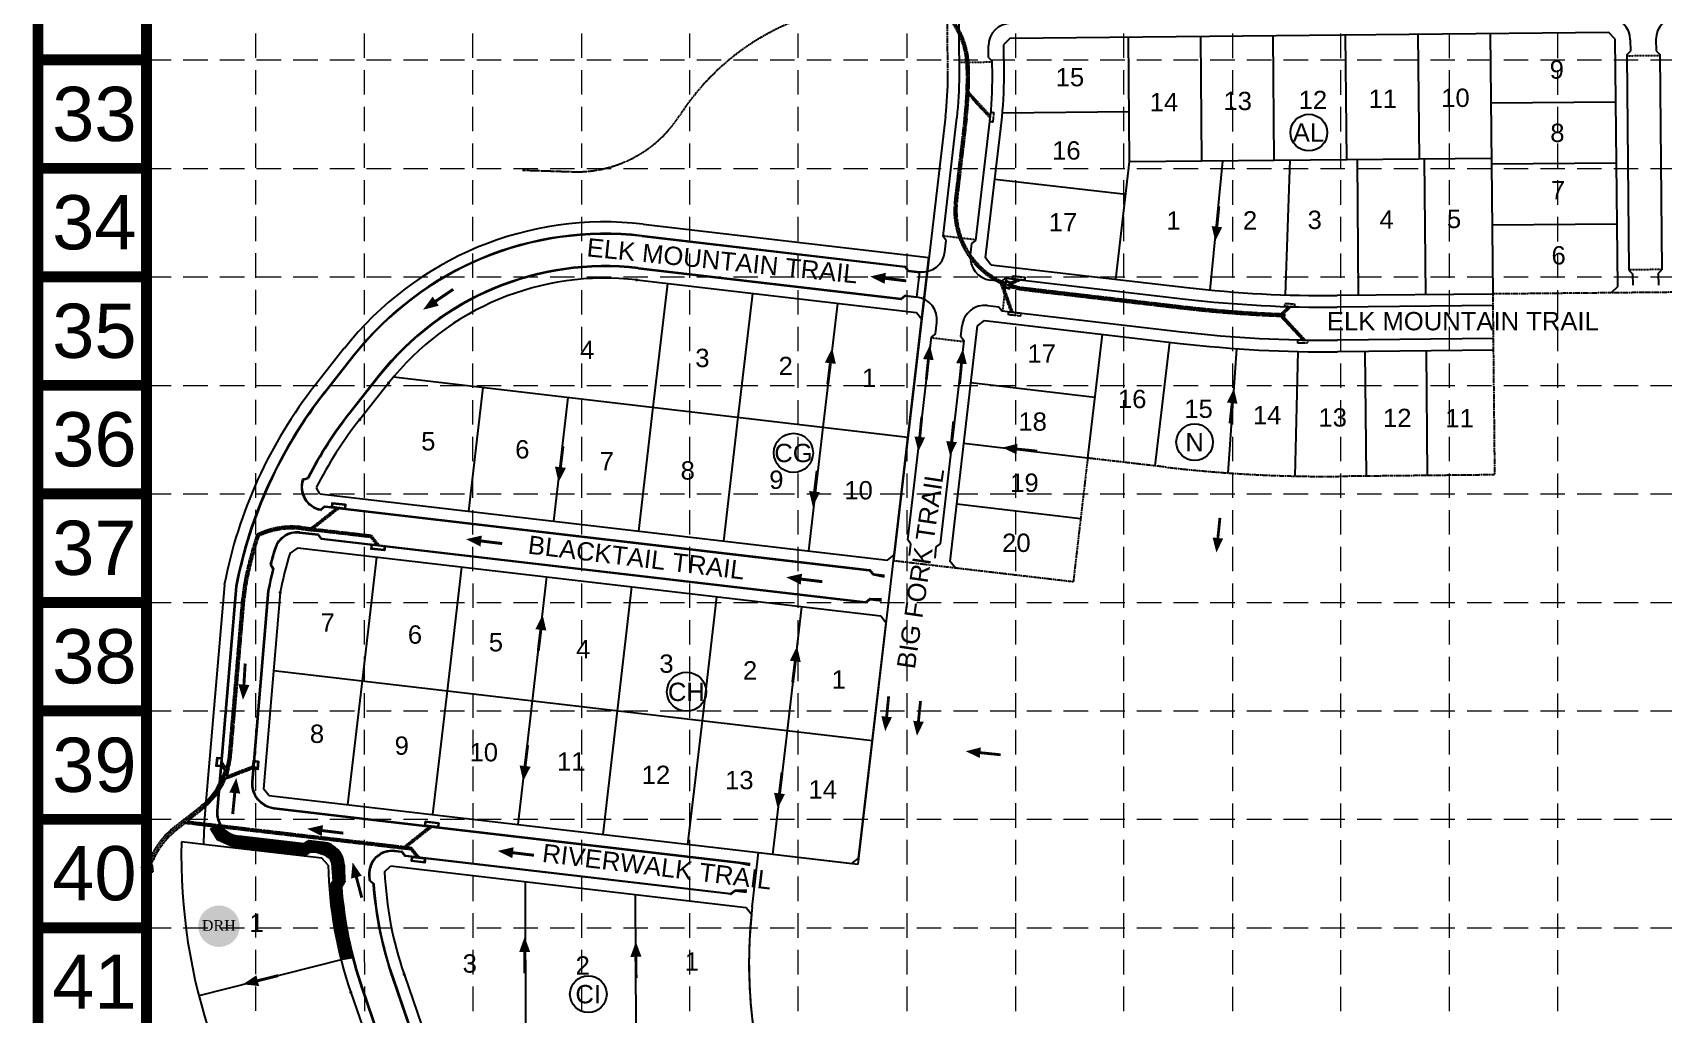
# Model space of a CAD drawing. Header units: inches. Extents: x 2510995 to 2514555, y 7106046 to 7111737.
# Drawn here: x 2510995 to 2512329, y 7108022 to 7108825 of the extents above; entities that cross this region are included whole.
import ezdxf
from ezdxf.enums import TextEntityAlignment as Align

# ---------------------------------------------------------------- set-up
doc = ezdxf.new("R2010")
doc.units = ezdxf.units.IN
doc.header["$MEASUREMENT"] = 0
for name, pattern in [('BORDER2', [0.875, 0.25, -0.125, 0.25, -0.125, 0, -0.125]), ('DASHED', [0.75, 0.5, -0.25]), ('HIDDEN', [0.375, 0.25, -0.125]), ('XHO465PV$0$HIDDEN2', [0.1875, 0.125, -0.0625]), ('XHO477ST$0$CL', [0.7, 0.5, -0.05, 0.1, -0.05])]:
    doc.linetypes.add(name, pattern=pattern)
for name, color, linetype in [('BASE', 7, 'Continuous'), ('C-DAM-ROAD-NAME', 2, 'Continuous'), ('C-WTRC-FULL-PH2B-N', 7, 'Continuous'), ('EROSION BLANKETS', 84, 'Continuous'), ('GRID', 254, 'DASHED'), ('LEGEND', 7, 'Continuous'), ('XHO437PT$0$C-ROAD-IDEN-E', 6, 'Continuous'), ('XHO437PT$0$V-BNDY-N', 3, 'Continuous'), ('XHO437PT$0$V-PROP-SUBD-IDEN-N', 6, 'Continuous'), ('XHO437PT$0$V-PROP-SUBD-N', 7, 'Continuous'), ('XHO437PT$0$V-RWAY-LINE-DETL-N', 4, 'Continuous'), ('XHO437PT$0$V-RWAY-LINE-N', 4, 'Continuous'), ('XHO437PV$0$C-ROAD-BACK-N', 4, 'Continuous'), ('XHO437PV$0$C-ROAD-FACE-N', 2, 'Continuous'), ('XHO437ST$0$C-STRM-STRC-N', 4, 'Continuous'), ('XHO465PT$0$C-ROAD-IDEN-N', 1, 'Continuous'), ('XHO465PT$0$V-BNDY-N-P5', 3, 'BORDER2'), ('XHO465PT$0$V-PROP-SUBD-BLOK-IDEN-N-P5', 6, 'Continuous'), ('XHO465PT$0$V-PROP-SUBD-IDEN-N-P5', 6, 'Continuous'), ('XHO465PT$0$V-PROP-SUBD-N-P5', 7, 'Continuous'), ('XHO465PT$0$V-RWAY-LINE-N-P5', 4, 'Continuous'), ('XHO465PV$0$C-ROAD-BACK-N', 4, 'Continuous'), ('XHO465PV$0$C-ROAD-EXPJ', 6, 'XHO465PV$0$HIDDEN2'), ('ZSTORM', 5, 'XHO477ST$0$CL')]:
    doc.layers.add(name, color=color, linetype=linetype)
doc.styles.add('DRHorton', font='dutcheb.ttf')
doc.styles.get("Standard").update_dxf_attribs({"font": 'ARIAL.TTF'})

# ---------------------------------------------------------------- blocks, each defined once
blk = doc.blocks.new('ARR')
blk.add_lwpolyline([(-5.56, 0.32, 0, 3.78, 0), (-0.35, 0.31, 3.78, 3.78, 0)], format="xyseb")
at = {"const_width": 1}
blk.add_lwpolyline([(-0.35, 0.31), (6.88, 0.31)], dxfattribs=at)
blk = doc.blocks.new('DRHorton')
h = blk.add_hatch(color=1)
h.paths.add_polyline_path([(78.7, 25.8, 1), (40.4, 25.8, 1)])
h.paths.add_polyline_path([(42.3, 17.9), (76.5, 17.9), (76.5, 34.9), (42.3, 34.9)], flags=24)
at = {"layer": 'BASE', "color": 176, "style": 'DRHorton'}
blk.add_text('DRH', height=9.81, dxfattribs=at).set_placement((59.4, 21.6), align=Align.CENTER)

msp = doc.modelspace()

# ---------------------------------------------------------------- linework, layer by layer
at = {"const_width": 2.3}
for points in [[(2511963.4, 7108666.5), (2511965, 7108683.1)], [(2511727.4, 7108557.7), (2511725.7, 7108541.1)], [(2511754.5, 7108554.4), (2511752.9, 7108537.9)], [(2511975.9, 7108522.1), (2511974.1, 7108505.5)], [(2511720.4, 7108494.4), (2511722, 7108510.9)], [(2511746.4, 7108490.6), (2511748.1, 7108507.2)], [(2511799.9, 7108484.5), (2511816.5, 7108482.8)], [(2511964.2, 7108411.7), (2511965.9, 7108428.2)], [(2511693.3, 7108265.5), (2511694.9, 7108282.1)], [(2511719.3, 7108261.7), (2511721, 7108278.3)], [(2511769.9, 7108236), (2511786.5, 7108234.3)]]:
    msp.add_lwpolyline(points, dxfattribs=at)
for points in [[(2511962.1, 7108654.6, 0, 8.71, 0), (2511963.4, 7108666.5, 8.71, 8.71, 0)], [(2511728.6, 7108569.6, 0, 8.71, 0), (2511727.4, 7108557.7, 8.71, 8.71, 0)], [(2511755.7, 7108566.4, 0, 8.71, 0), (2511754.5, 7108554.4, 8.71, 8.71, 0)], [(2511977.3, 7108534, 0, 8.71, 0), (2511975.9, 7108522.1, 8.71, 8.71, 0)], [(2511719.2, 7108482.4, 0, 8.71, 0), (2511720.4, 7108494.4, 8.71, 8.71, 0)], [(2511745.2, 7108478.7, 0, 8.71, 0), (2511746.4, 7108490.6, 8.71, 8.71, 0)], [(2511788, 7108485.7, 0, 8.71, 0), (2511799.9, 7108484.5, 8.71, 8.71, 0)], [(2511963, 7108399.7, 0, 8.71, 0), (2511964.2, 7108411.7, 8.71, 8.71, 0)], [(2511692.1, 7108253.6, 0, 8.71, 0), (2511693.3, 7108265.5, 8.71, 8.71, 0)], [(2511718.1, 7108249.8, 0, 8.71, 0), (2511719.3, 7108261.7, 8.71, 8.71, 0)], [(2511758, 7108237.2, 0, 8.71, 0), (2511769.9, 7108236, 8.71, 8.71, 0)]]:
    msp.add_lwpolyline(points, format="xyseb")
at = {"layer": 'BASE', "const_width": 8.88}
for points in [[(2514550.5, 7106050.7), (2514550.5, 7111732.7), (2510999.2, 7111732.7), (2510999.2, 7106050.7)], [(2514461.7, 7106139.5), (2514461.7, 7111643.9), (2511088, 7111643.9), (2511088, 7106139.5)]]:
    msp.add_lwpolyline(points, close=True, dxfattribs=at)
for points in [[(2511088, 7108803), (2510999.2, 7108803)], [(2511088, 7108714.2), (2510999.2, 7108714.2)], [(2511088, 7108625.4), (2510999.2, 7108625.4)], [(2511088, 7108536.6), (2510999.2, 7108536.6)], [(2511088, 7108447.8), (2510999.2, 7108447.8)], [(2511088, 7108359), (2510999.2, 7108359)], [(2511088, 7108270.3), (2510999.2, 7108270.3)], [(2511088, 7108181.5), (2510999.2, 7108181.5)], [(2511088, 7108092.7), (2510999.2, 7108092.7)]]:
    msp.add_lwpolyline(points, dxfattribs=at)
at = {"layer": 'EROSION BLANKETS', "const_width": 10}
msp.add_lwpolyline([(2511251.4, 7108066.7), (2511244.5, 7108107.7), (2511242.4, 7108126.4), (2511245, 7108130), (2511243.8, 7108146.2), (2511241.6, 7108152), (2511235.6, 7108156.2), (2511227.5, 7108158.8), (2511220.3, 7108158.9), (2511216.1, 7108155.9), (2511159.8, 7108163.3), (2511148.7, 7108168.2), (2511143.7, 7108176.3)], dxfattribs=at)
at = {"layer": 'GRID', "color": 252, "linetype": 'HIDDEN', "lineweight": 0, "ltscale": 80}
for p, q in [((2511177.6, 7106494.7), (2511177.1, 7111640.6)), ((2511266.7, 7106494.6), (2511265.6, 7111640.6)), ((2511355.3, 7106494.6), (2511354.4, 7111640.3)), ((2511444.5, 7106494.6), (2511443.1, 7111640.2)), ((2511532.5, 7106494.6), (2511532.1, 7111640.9)), ((2511620.7, 7106494.6), (2511621, 7111640.7)), ((2511710.2, 7106494.6), (2511709.7, 7111640.4)), ((2511799.3, 7106494.6), (2511798.4, 7111640.5)), ((2511887.3, 7106494.6), (2511887.4, 7111640.4)), ((2511976.4, 7106494.5), (2511976.3, 7111640.4)), ((2512064.6, 7106494.5), (2512064.8, 7111640.4)), ((2512153.4, 7106494.5), (2512153.9, 7111640.3)), ((2512242.2, 7106494.5), (2512242.2, 7111643.9)), ((2511088, 7108803), (2514461.7, 7108803)), ((2511088, 7108714.2), (2514461.7, 7108714.2)), ((2511088, 7108625.4), (2514461.7, 7108625.4)), ((2511088, 7108536.6), (2514461.7, 7108536.6)), ((2511088, 7108447.8), (2514461.7, 7108447.8)), ((2511088, 7108359), (2514461.7, 7108359)), ((2511088, 7108270.3), (2514461.7, 7108270.3)), ((2511088, 7108181.5), (2514461.7, 7108181.5)), ((2511088, 7108092.7), (2514461.7, 7108092.7))]:
    msp.add_line(p, q, dxfattribs=at)
at = {"layer": 'XHO437PT$0$V-BNDY-N', "color": 7}
for p, q in [((2511494.2, 7108668.6), (2511727.9, 7108641.3)), ((2511669.9, 7108144.7), (2511727.9, 7108641.3)), ((2511249.7, 7108567), (2511226.2, 7108537)), ((2511151.6, 7108373.5), (2511136, 7108189.4)), ((2511134.5, 7108160.9), (2511116.5, 7108163)), ((2511583.4, 7108109.7), (2511588.6, 7108154.2)), ((2511588.6, 7108154.2), (2511669.9, 7108144.7))]:
    msp.add_line(p, q, dxfattribs=at)
for centre, radius, start, end in [((2511462.8, 7108399.4), 271, 83.3356, 141.8214), ((2511525.1, 7108302), 380.3, 141.8214, 169.1651), ((2511580.4, 7108151.6), 446, 175.1418, 178.807), ((2511580.4, 7108151.6), 464, 178.5942, 198.9716), ((2511978.7, 7108063.5), 398, 173.3356, 198.9716)]:
    msp.add_arc(centre, radius, start, end, dxfattribs=at)
at = {"layer": 'XHO437PT$0$V-PROP-SUBD-IDEN-N', "color": 7}
for centre, radius in [((2511617.1, 7108481.4), 16), ((2511529.6, 7108285.9), 16), ((2511449.3, 7108038.4), 15)]:
    msp.add_circle(centre, radius, dxfattribs=at)
at = {"layer": 'XHO437PT$0$V-PROP-SUBD-N', "color": 7}
for p, q in [((2511514, 7108620), (2511502.1, 7108518.7)), ((2511583.5, 7108611.9), (2511571.7, 7108510.6)), ((2511653, 7108603.7), (2511641.2, 7108502.4)), ((2511289.9, 7108543.5), (2511710.7, 7108494.3)), ((2511363.1, 7108534.9), (2511351.2, 7108433.6)), ((2511432.6, 7108526.8), (2511420.8, 7108425.5)), ((2511502.1, 7108518.7), (2511490.3, 7108417.4)), ((2511571.7, 7108510.6), (2511559.8, 7108409.2)), ((2511641.2, 7108502.4), (2511629.4, 7108401.1)), ((2511264.5, 7108294.7), (2511276.4, 7108396.1)), ((2511334.1, 7108286.6), (2511345.9, 7108387.9)), ((2511403.6, 7108278.5), (2511415.4, 7108379.8)), ((2511473.1, 7108270.4), (2511485, 7108371.7)), ((2511542.7, 7108262.2), (2511554.5, 7108363.6)), ((2511612.2, 7108254.1), (2511624, 7108355.4)), ((2511191.8, 7108303.2), (2511681.7, 7108246)), ((2511252.7, 7108193.4), (2511264.5, 7108294.7)), ((2511322.2, 7108185.3), (2511334.1, 7108286.6)), ((2511391.8, 7108177.2), (2511403.6, 7108278.5)), ((2511461.3, 7108169.1), (2511473.1, 7108270.4)), ((2511530.8, 7108160.9), (2511542.7, 7108262.2)), ((2511600.3, 7108152.8), (2511612.2, 7108254.1)), ((2511398.3, 7108003.3), (2511397.8, 7108130.2)), ((2511488.3, 7108010.9), (2511487.8, 7108119.6)), ((2511247.1, 7108066.5), (2511130.8, 7108036.9))]:
    msp.add_line(p, q, dxfattribs=at)
at = {"layer": 'XHO437PT$0$V-RWAY-LINE-DETL-N', "color": 7, "const_width": 0.75}
for points in [[(2511488, 7108622.9, 1), (2511489.7, 7108622.9, 1)], [(2511285, 7108538.5, 1), (2511286.8, 7108538.5, 1)], [(2511261.5, 7108508.6, 1), (2511263.2, 7108508.6, 1)], [(2511196.4, 7108367.1, 1), (2511198.1, 7108367.1, 1)], [(2511297.7, 7108054.8, 1), (2511299.4, 7108054.8, 1)], [(2511254.2, 7108039.8, 1), (2511255.9, 7108039.8, 1)]]:
    msp.add_lwpolyline(points, format="xyb", close=True, dxfattribs=at)
at = {"layer": 'XHO437PT$0$V-RWAY-LINE-N', "color": 7}
for p, q in [((2511494.2, 7108668.6), (2511727.9, 7108641.3)), ((2511488.9, 7108622.9), (2511717.6, 7108596.2)), ((2511717.6, 7108596.2), (2511722, 7108590.7)), ((2511699.5, 7108398), (2511722, 7108590.7)), ((2511249.7, 7108567), (2511226.2, 7108537)), ((2511285.9, 7108538.5), (2511262.4, 7108508.6)), ((2511229.6, 7108447.8), (2511226.9, 7108452.9)), ((2511229.6, 7108447.8), (2511693.9, 7108393.6)), ((2511211.8, 7108403.6), (2511205.4, 7108399.4)), ((2511211.8, 7108403.6), (2511688.6, 7108347.9)), ((2511693.9, 7108393.6), (2511699.5, 7108398)), ((2511151.6, 7108373.5), (2511136, 7108189.4)), ((2511197.3, 7108367.1), (2511183.6, 7108206.5)), ((2511670.4, 7108149.7), (2511693, 7108342.3)), ((2511688.6, 7108347.9), (2511693, 7108342.3)), ((2511188.1, 7108201), (2511183.6, 7108206.5)), ((2511188.1, 7108201), (2511588.6, 7108154.2)), ((2511134.5, 7108160.9), (2511116.5, 7108163)), ((2511231.4, 7108149.6), (2511134.5, 7108160.9)), ((2511588.6, 7108154.2), (2511664.9, 7108145.3)), ((2511236.5, 7108144), (2511231.4, 7108149.6)), ((2511282.7, 7108138.6), (2511287.5, 7108143.1)), ((2511578.3, 7108109.1), (2511287.5, 7108143.1)), ((2511664.9, 7108145.3), (2511670.4, 7108149.7)), ((2511582.7, 7108103.5), (2511578.3, 7108109.1)), ((2511298.6, 7108054.8), (2511366, 7107858.6)), ((2511255.1, 7108039.8), (2511322.5, 7107843.7))]:
    msp.add_line(p, q, dxfattribs=at)
for centre, radius, start, end in [((2511462.8, 7108399.4), 271, 83.3356, 141.8214), ((2511462.8, 7108399.4), 225, 83.3356, 141.8214), ((2511525.1, 7108302), 380.3, 141.8214, 169.1651), ((2511525.1, 7108302), 334.3, 141.8213, 153.1623), ((2511525.1, 7108302), 334.3, 163.0543, 168.7667), ((2511580.4, 7108151.6), 446, 175.1418, 178.807), ((2511580.4, 7108151.6), 464, 178.5942, 198.9716), ((2511580.4, 7108151.6), 344, 181.2695, 198.9716), ((2511580.4, 7108151.6), 298, 182.5013, 198.9716), ((2511978.7, 7108063.5), 398, 174.2288, 198.1866)]:
    msp.add_arc(centre, radius, start, end, dxfattribs=at)
at = {"layer": 'XHO437PV$0$C-ROAD-BACK-N', "color": 7}
for p, q in [((2511493.1, 7108659.2), (2511708.5, 7108634)), ((2511707.9, 7108634.1), (2511708.5, 7108634)), ((2511708.5, 7108634), (2511711.2, 7108630.7)), ((2511490, 7108632.4), (2511705.4, 7108607.2)), ((2511711.2, 7108630.7), (2511720.5, 7108629.6)), ((2511704.8, 7108607.3), (2511705.4, 7108607.2)), ((2511705.4, 7108607.2), (2511708.7, 7108609.8)), ((2511708.7, 7108609.8), (2511718, 7108608.7)), ((2511257.2, 7108561.1), (2511233.7, 7108531.2)), ((2511278.4, 7108544.4), (2511254.9, 7108514.5)), ((2511216.1, 7108459.4), (2511220.2, 7108460.7)), ((2511230.6, 7108435.1), (2511233.9, 7108437.8)), ((2511233.9, 7108437.8), (2511679.5, 7108385.7)), ((2511213.2, 7108416), (2511228.2, 7108414.3)), ((2511228.2, 7108414.3), (2511230.8, 7108410.9)), ((2511230.8, 7108410.9), (2511676.4, 7108358.9)), ((2511189.7, 7108390), (2511191.9, 7108386.4)), ((2511678.9, 7108385.8), (2511679.5, 7108385.7)), ((2511682.2, 7108382.4), (2511679.5, 7108385.7)), ((2511682.2, 7108382.4), (2511691.5, 7108381.3)), ((2511161, 7108372.1), (2511145.5, 7108188.7)), ((2511187.8, 7108368.4), (2511174.6, 7108212.5)), ((2511679.7, 7108361.5), (2511676.4, 7108358.9)), ((2511679.7, 7108361.5), (2511689, 7108360.4)), ((2511192.2, 7108190.9), (2511581.6, 7108145.4)), ((2511217.2, 7108160.8), (2511163.1, 7108167.2)), ((2511220.5, 7108163.5), (2511217.2, 7108160.8)), ((2511232.6, 7108162), (2511220.5, 7108163.5)), ((2511296.8, 7108154.6), (2511290.9, 7108155.2)), ((2511296.8, 7108154.6), (2511299.4, 7108151.2)), ((2511566.1, 7108120.1), (2511299.4, 7108151.2)), ((2511300, 7108151.2), (2511299.4, 7108151.2)), ((2511246.8, 7108127.1), (2511249.6, 7108130.4)), ((2511270.5, 7108131.7), (2511273.7, 7108129)), ((2511565.5, 7108120.1), (2511566.1, 7108120.1)), ((2511566.1, 7108120.1), (2511569.4, 7108122.7)), ((2511578.8, 7108121.6), (2511569.4, 7108122.7)), ((2511289.6, 7108051.7), (2511352.7, 7107868.2)), ((2511264.1, 7108042.9), (2511327.1, 7107859.4))]:
    msp.add_line(p, q, dxfattribs=at)
for centre, radius, start, end in [((2511462.8, 7108399.4), 261.5, 83.3356, 141.8214), ((2511462.8, 7108399.4), 234.5, 83.3356, 141.8214), ((2511525.1, 7108302), 370.8, 141.8214, 169.0849), ((2511525.1, 7108302), 343.8, 141.8213, 152.5111), ((2511233.6, 7108453.4), 18.5, 161.081, 260.5448), ((2511211.1, 7108397.6), 18.5, 83.3356, 163.0572), ((2511525.1, 7108302), 346.8, 163.0572, 165.2879), ((2511525.1, 7108302), 343.8, 165.7827, 168.8509), ((2511161.5, 7108372.1), 0.5, 169.0849, 175.1418), ((2511188.3, 7108368.3), 0.5, 168.8509, 175.1418), ((2511194.5, 7108210.8), 20, 175.1418, 263.3356), ((2511165.4, 7108187), 20, 175.1418, 263.3356), ((2511230.5, 7108143.7), 18.5, 1.305, 83.3356), ((2511288.8, 7108136.9), 18.5, 83.3356, 182.9016), ((2511580.4, 7108151.6), 331.5, 181.305, 183.6775), ((2511580.4, 7108151.6), 334.5, 184.214, 198.9716), ((2511580.4, 7108151.6), 310.5, 182.9016, 183.6775), ((2511580.4, 7108151.6), 307.5, 184.214, 198.9716)]:
    msp.add_arc(centre, radius, start, end, dxfattribs=at)
at = {"layer": 'XHO437PV$0$C-ROAD-FACE-N', "color": 7}
for p, q in [((2511493, 7108658.7), (2511708.1, 7108633.6)), ((2511490, 7108632.9), (2511705.1, 7108607.7)), ((2511708.4, 7108633.4), (2511710.8, 7108630.4)), ((2511711.1, 7108630.2), (2511720.4, 7108629.1)), ((2511705.4, 7108607.8), (2511708.4, 7108610.2)), ((2511708.8, 7108610.3), (2511718.1, 7108609.2)), ((2511257.6, 7108560.8), (2511234.1, 7108530.9)), ((2511278, 7108544.7), (2511254.5, 7108514.8)), ((2511216, 7108459.9), (2511219.6, 7108461)), ((2511230.5, 7108434.6), (2511230.5, 7108434.6)), ((2511230.9, 7108434.7), (2511233.9, 7108437.1)), ((2511234.3, 7108437.2), (2511679.1, 7108385.2)), ((2511213.3, 7108416.5), (2511228.2, 7108414.8)), ((2511228.5, 7108414.6), (2511230.9, 7108411.6)), ((2511231.3, 7108411.4), (2511676, 7108359.4)), ((2511189.3, 7108389.8), (2511191.2, 7108386.5)), ((2511681.8, 7108382.1), (2511679.4, 7108385.1)), ((2511682.1, 7108381.9), (2511691.3, 7108379.8)), ((2511161.5, 7108372.1), (2511146, 7108188.7)), ((2511187.3, 7108368.5), (2511174.1, 7108212.5)), ((2511679.4, 7108361.9), (2511676.4, 7108359.5)), ((2511679.8, 7108362), (2511689.2, 7108361.9)), ((2511192.1, 7108190.4), (2511572.1, 7108146)), ((2511216.9, 7108161.4), (2511163.1, 7108167.7)), ((2511220.2, 7108163.9), (2511217.2, 7108161.5)), ((2511232.7, 7108162.5), (2511220.6, 7108164)), ((2511296.8, 7108155), (2511291, 7108155.7)), ((2511297.2, 7108154.9), (2511299.5, 7108151.9)), ((2511565.7, 7108120.6), (2511299.9, 7108151.7)), ((2511572.1, 7108146), (2511581.4, 7108144)), ((2511247.4, 7108127.1), (2511249.9, 7108130.1)), ((2511270.2, 7108131.3), (2511273.1, 7108128.9)), ((2511566.1, 7108120.7), (2511569.1, 7108123.1)), ((2511579, 7108123.1), (2511569.5, 7108123.2)), ((2511289.1, 7108051.5), (2511352, 7107868.4)), ((2511264.5, 7108043.1), (2511327.5, 7107860))]:
    msp.add_line(p, q, dxfattribs=at)
for centre, radius, start, end in [((2511462.8, 7108399.4), 261, 83.3356, 141.8214), ((2511462.8, 7108399.4), 235, 83.3356, 141.8214), ((2511708, 7108633.1), 0.5, 38.3356, 83.3356), ((2511711.2, 7108630.7), 0.5, 218.3356, 263.3356), ((2511705.1, 7108608.2), 0.5, 263.3356, 308.3356), ((2511708.7, 7108609.8), 0.5, 83.3356, 128.3356), ((2511525.1, 7108302), 370.3, 141.8214, 169.0808), ((2511525.1, 7108302), 344.3, 141.8213, 152.4424), ((2511233.6, 7108453.4), 19, 160.9739, 260.5818), ((2511216.1, 7108459.4), 0.5, 107.5834, 153.0059), ((2511525.1, 7108302), 347.3, 153.0059, 153.0117), ((2511219.5, 7108461.5), 0.5, 287.5834, 332.4424), ((2511230.6, 7108435.1), 0.5, 263.3356, 308.3356), ((2511234.2, 7108436.7), 0.5, 83.3356, 128.3356), ((2511211.1, 7108397.6), 19, 83.3356, 163.0572), ((2511228.2, 7108414.3), 0.5, 38.3356, 83.3356), ((2511231.3, 7108411.9), 0.5, 218.3356, 263.3356), ((2511525.1, 7108302), 347.3, 163.0571, 165.288), ((2511525.1, 7108302), 344.3, 165.8515, 168.8555), ((2511189.7, 7108390), 0.5, 165.2879, 210.7104), ((2511190.8, 7108386.2), 0.5, 345.8515, 30.7104), ((2511679, 7108384.8), 0.5, 38.3356, 83.3356), ((2511682.2, 7108382.4), 0.5, 218.3356, 263.3356), ((2511162, 7108372), 0.5, 169.0808, 175.1418), ((2511187.8, 7108368.4), 0.5, 168.8555, 175.1418), ((2511676.1, 7108359.9), 0.5, 263.3356, 308.3356), ((2511679.7, 7108361.5), 0.5, 83.3356, 128.3356), ((2511194.5, 7108210.8), 20.5, 175.1418, 263.3356), ((2511165.4, 7108187), 19.5, 175.1418, 263.3356), ((2511216.9, 7108161.9), 0.5, 263.3356, 308.3356), ((2511220.5, 7108163.5), 0.5, 83.3356, 128.3356), ((2511230.5, 7108143.7), 19, 1.305, 83.3356), ((2511288.8, 7108136.9), 19, 83.3356, 182.9016), ((2511296.8, 7108154.6), 0.5, 38.3356, 83.3356), ((2511580.4, 7108151.6), 331, 181.305, 183.6775), ((2511299.9, 7108152.2), 0.5, 218.3356, 263.3356), ((2511247.8, 7108126.7), 0.5, 140.0525, 184.2837), ((2511580.4, 7108151.6), 334, 184.2837, 198.9716), ((2511249.6, 7108130.4), 0.5, 320.0525, 3.6775), ((2511580.4, 7108151.6), 311, 182.9016, 183.6775), ((2511270.5, 7108131.7), 0.5, 183.6775, 229.9814), ((2511272.7, 7108128.6), 0.5, 4.2925, 49.9814), ((2511580.4, 7108151.6), 308, 184.2925, 198.9716), ((2511565.8, 7108121.1), 0.5, 263.3356, 308.3356), ((2511569.4, 7108122.7), 0.5, 83.3356, 128.3356)]:
    msp.add_arc(centre, radius, start, end, dxfattribs=at)
at = {"layer": 'XHO437ST$0$C-STRM-STRC-N', "color": 5, "linetype": 'Continuous'}
for points in [[(2511250.8, 7108439.3), (2511250.4, 7108435.3), (2511239.4, 7108436.6), (2511239.9, 7108440.6)], [(2511283, 7108405.3), (2511282.5, 7108401.4), (2511271.6, 7108402.6), (2511272.1, 7108406.6)], [(2511327, 7108178.7), (2511326.5, 7108174.7), (2511315.6, 7108176), (2511316.1, 7108180)], [(2511326.4, 7108178.3), (2511326.1, 7108175.3), (2511316.2, 7108176.5), (2511316.5, 7108179.4)], [(2511316, 7108149.8), (2511315.5, 7108145.8), (2511304.6, 7108147.1), (2511305, 7108151.1)], [(2511315.4, 7108149.4), (2511315.1, 7108146.4), (2511305.1, 7108147.5), (2511305.5, 7108150.5)]]:
    msp.add_lwpolyline(points, close=True, dxfattribs=at)
at = {"layer": 'XHO437ST$0$C-STRM-STRC-N', "linetype": 'Continuous'}
for points in [[(2511250.3, 7108438.9), (2511249.9, 7108435.9), (2511240, 7108437.1), (2511240.3, 7108440)], [(2511282.5, 7108404.9), (2511282.1, 7108401.9), (2511272.2, 7108403.1), (2511272.5, 7108406.1)]]:
    msp.add_lwpolyline(points, close=True, dxfattribs=at)
at = {"layer": 'XHO437ST$0$C-STRM-STRC-N', "color": 5}
for points in [[(2511149.6, 7108231.7), (2511149, 7108224.7), (2511145, 7108225), (2511145.6, 7108232)], [(2511149.1, 7108231.2), (2511148.6, 7108225.2), (2511145.6, 7108225.5), (2511146.1, 7108231.5)], [(2511179.5, 7108229.1), (2511178.9, 7108222.2), (2511174.9, 7108222.5), (2511175.5, 7108229.5)], [(2511179, 7108228.7), (2511178.5, 7108222.7), (2511175.5, 7108223), (2511176, 7108228.9)]]:
    msp.add_lwpolyline(points, close=True, dxfattribs=at)
at = {"layer": 'XHO465PT$0$V-BNDY-N-P5', "color": 7}
for p, q in [((2511743.3, 7108790.3), (2511742.8, 7108883.1)), ((2512439, 7108613.8), (2512189, 7108611.4)), ((2512189, 7108611.4), (2512190.5, 7108463.4)), ((2511857.7, 7108477.1), (2511845.9, 7108375.8)), ((2511921.6, 7108469.7), (2511857.7, 7108477.1)), ((2512190.5, 7108463.4), (2512063.1, 7108462.1)), ((2511845.9, 7108375.8), (2511698.9, 7108393))]:
    msp.add_line(p, q, dxfattribs=at)
at = {"layer": 'XHO465PT$0$V-BNDY-N-P5', "color": 7, "linetype": 'Continuous'}
msp.add_line((2511741.4, 7108756.8), (2511698.9, 7108393), dxfattribs=at)
msp.add_arc((2511466.3, 7108788.9), 277, 353.3356, 0.292, dxfattribs=at)
at = {"layer": 'XHO465PT$0$V-BNDY-N-P5', "color": 7}
msp.add_arc((2512052.2, 7109587.1), 1125, 263.3356, 270.5573, dxfattribs=at)
at = {"layer": 'XHO465PT$0$V-PROP-SUBD-BLOK-IDEN-N-P5', "color": 7}
for centre in [(2512038.6, 7108743.5), (2511945.2, 7108490.1)]:
    msp.add_circle(centre, 15, dxfattribs=at)
at = {"layer": 'XHO465PT$0$V-PROP-SUBD-N-P5', "color": 7}
for p, q in [((2511892, 7108719.5), (2511891.1, 7108821.5)), ((2511949.9, 7108822), (2511950.9, 7108720.1)), ((2512009.1, 7108822.6), (2512010.1, 7108720.6)), ((2512068.4, 7108823.2), (2512069.4, 7108721.2)), ((2512127.7, 7108823.8), (2512128.7, 7108721.8)), ((2512187, 7108824.4), (2512189, 7108611.4)), ((2512187.5, 7108767.8), (2512289.5, 7108768.8)), ((2511891.7, 7108760.5), (2511787.9, 7108759.4)), ((2511880.8, 7108623.4), (2511892, 7108719.5)), ((2512187.9, 7108722.4), (2511892, 7108719.5)), ((2511968, 7108720.2), (2511957.7, 7108614.6)), ((2512023, 7108720.8), (2512019.2, 7108610.6)), ((2512078, 7108721.3), (2512079, 7108610.3)), ((2512133, 7108721.8), (2512134, 7108610.8)), ((2512188, 7108717.9), (2512290, 7108718.8)), ((2511781.7, 7108705.5), (2511889, 7108693)), ((2512188.5, 7108667.9), (2512290.5, 7108668.8)), ((2511869.6, 7108578.4), (2511857.7, 7108477.1)), ((2511913, 7108470.7), (2511924.8, 7108572)), ((2511979.5, 7108566.6), (2511972.3, 7108464.9)), ((2512029.5, 7108564.3), (2512027.2, 7108462.3)), ((2512084.5, 7108564.3), (2512085.5, 7108462.3)), ((2512134.5, 7108564.8), (2512135.5, 7108462.8)), ((2511863.5, 7108526.8), (2511762.2, 7108538.6)), ((2511857.7, 7108477.1), (2511756.4, 7108489)), ((2511851.9, 7108427.5), (2511750.6, 7108439.3))]:
    msp.add_line(p, q, dxfattribs=at)
at = {"layer": 'XHO465PT$0$V-RWAY-LINE-N-P5', "color": 7}
for p, q in [((2511794.1, 7108820.5), (2511789.1, 7108815.5)), ((2512284, 7108825.3), (2511794.1, 7108820.5)), ((2512289, 7108820.3), (2512284, 7108825.3)), ((2512289, 7108820.3), (2512291, 7108617.3)), ((2511789.3, 7108790.6), (2511789.1, 7108815.5)), ((2511774.2, 7108640.9), (2511787.1, 7108751.4)), ((2511778.6, 7108635.4), (2511774.2, 7108640.9)), ((2511778.6, 7108635.4), (2511938.8, 7108616.7)), ((2512189, 7108611.4), (2512061.7, 7108610.1)), ((2512291, 7108617.3), (2512286, 7108612.3)), ((2511745.2, 7108392.6), (2511767.7, 7108585.3)), ((2511767.7, 7108585.3), (2511773.2, 7108589.7)), ((2511773.2, 7108589.7), (2511933.4, 7108571)), ((2512189.5, 7108565.4), (2512062.1, 7108564.1)), ((2511749.5, 7108387.1), (2511745.2, 7108392.6))]:
    msp.add_line(p, q, dxfattribs=at)
for centre, radius, start, end in [((2511466.3, 7108788.9), 323, 353.3356, 0.292), ((2512052.2, 7109587.1), 977, 263.3356, 270.5574), ((2512052.2, 7109587.1), 1023, 263.3356, 270.5574)]:
    msp.add_arc(centre, radius, start, end, dxfattribs=at)
at = {"layer": 'XHO465PV$0$C-ROAD-BACK-N', "color": 7}
for p, q in [((2511752.8, 7108790.4), (2511751.5, 7109038.8)), ((2512301.5, 7108819.5), (2512301.6, 7108810.1)), ((2512322.5, 7108819.7), (2512322.6, 7108810.3)), ((2511776.7, 7108804.9), (2511776.6, 7108814.4)), ((2512298.6, 7108807.1), (2512301.6, 7108810.1)), ((2512298.6, 7108807.1), (2512300.3, 7108630.8)), ((2512322.6, 7108810.3), (2512325.6, 7108807.3)), ((2512325.6, 7108807.3), (2512327.3, 7108631.1)), ((2511776.7, 7108804.9), (2511779.7, 7108801.9)), ((2511779.8, 7108790.5), (2511779.7, 7108801.9)), ((2511739.5, 7108658.5), (2511750.8, 7108755.7)), ((2511766.3, 7108655.3), (2511777.6, 7108752.5)), ((2511742.1, 7108655.1), (2511739.5, 7108658.5)), ((2511741, 7108645.8), (2511742.1, 7108655.1)), ((2511761.9, 7108643.4), (2511763, 7108652.7)), ((2511763, 7108652.7), (2511766.3, 7108655.3)), ((2511718, 7108608.7), (2511720.5, 7108629.6)), ((2511778.1, 7108622.9), (2511787.4, 7108621.8)), ((2511787.4, 7108621.8), (2511790.7, 7108624.4)), ((2511790.7, 7108624.4), (2511937.7, 7108607.2)), ((2512300.3, 7108630.8), (2512303.4, 7108627.8)), ((2512303.4, 7108627.8), (2512303.5, 7108618.5)), ((2512324.4, 7108628.1), (2512327.3, 7108631.1)), ((2512324.4, 7108628.1), (2512324.5, 7108618.7)), ((2511775.7, 7108602), (2511785, 7108600.9)), ((2511785, 7108600.9), (2511787.6, 7108597.6)), ((2511787.6, 7108597.6), (2511934.5, 7108580.4)), ((2512189.1, 7108601.9), (2512061.8, 7108600.6)), ((2511733.2, 7108578.9), (2511734.3, 7108588.2)), ((2511754, 7108576.5), (2511755.1, 7108585.8)), ((2511710.5, 7108410.2), (2511729.9, 7108576.3)), ((2511733.2, 7108578.9), (2511729.9, 7108576.3)), ((2511737.3, 7108407), (2511756.7, 7108573.1)), ((2511754, 7108576.5), (2511756.7, 7108573.1)), ((2512189.4, 7108574.9), (2512062, 7108573.6)), ((2511713.1, 7108406.8), (2511710.5, 7108410.2)), ((2511712, 7108397.5), (2511713.1, 7108406.8)), ((2511733.9, 7108404.4), (2511737.3, 7108407)), ((2511732.9, 7108395.1), (2511733.9, 7108404.4))]:
    msp.add_line(p, q, dxfattribs=at)
for centre, radius, start, end in [((2511795.1, 7108814.5), 18.5, 90.5573, 180.292), ((2512283, 7108819.3), 18.5, 0.5573, 90.5573), ((2512341, 7108819.8), 18.5, 90.5573, 180.5573), ((2511466.3, 7108788.9), 286.5, 353.3356, 0.292), ((2511466.3, 7108788.9), 313.5, 353.3356, 0.292), ((2511722.6, 7108648), 18.5, 263.3356, 353.3356), ((2511780.2, 7108641.2), 18.5, 173.3356, 263.3356), ((2511715.9, 7108590.4), 18.5, 353.3356, 83.3356), ((2512052.2, 7109587.1), 986.5, 263.3356, 270.5574), ((2511773.5, 7108583.6), 18.5, 83.3356, 173.3356), ((2512052.2, 7109587.1), 1013.5, 263.3356, 270.5574)]:
    msp.add_arc(centre, radius, start, end, dxfattribs=at)
at = {"layer": 'XHO465PV$0$C-ROAD-EXPJ', "color": 7}
for p, q in [((2512299.1, 7108806.4), (2512325.1, 7108806.7)), ((2511753.2, 7108801.2), (2511779.2, 7108801.3)), ((2511740, 7108659), (2511765.9, 7108656)), ((2511788.3, 7108598), (2511791.3, 7108623.8)), ((2512300.8, 7108631.4), (2512326.8, 7108631.7)), ((2511730.3, 7108575.6), (2511756.1, 7108572.6))]:
    msp.add_line(p, q, dxfattribs=at)
at = {"layer": 'ZSTORM', "color": 5}
for p, q in [((2511759.5, 7108776.5), (2511778, 7108756.3)), ((2511760.4, 7108774.4), (2511777.9, 7108755.3)), ((2511760.5, 7108776.5), (2511778.1, 7108757.3)), ((2511756.8, 7108755), (2511748.9, 7108687.7)), ((2511757.8, 7108754.9), (2511749.9, 7108687.6)), ((2511758.8, 7108754.7), (2511750.9, 7108687.5)), ((2511395.4, 7108712.8), (2511436.5, 7108711.5)), ((2511786.2, 7108620.4), (2511794.7, 7108596.8)), ((2511786.7, 7108621.3), (2511795.5, 7108596.7)), ((2511788.1, 7108619.5), (2511796.4, 7108596.6)), ((2511792.2, 7108618.9), (2511801.3, 7108623.2)), ((2511793.8, 7108620.5), (2511799.9, 7108623.3)), ((2511794.6, 7108619.2), (2511802.7, 7108623)), ((2511806.8, 7108614.5), (2511936.7, 7108599.3)), ((2511806.9, 7108615.5), (2511936.9, 7108600.3)), ((2511807, 7108616.5), (2511937, 7108601.3)), ((2512015.5, 7108593.2), (2512033.7, 7108573.7)), ((2512015.6, 7108594.2), (2512022.9, 7108601)), ((2512015.6, 7108595.2), (2512021.9, 7108601)), ((2512015.6, 7108594.2), (2512034.7, 7108573.7)), ((2512017.7, 7108595.2), (2512024, 7108601)), ((2512017.7, 7108593.2), (2512035.7, 7108573.7)), ((2512018.7, 7108595.1), (2512018.6, 7108593.1)), ((2511245, 7108436.5), (2511222.8, 7108418.9)), ((2511243.4, 7108436.2), (2511222.8, 7108419.9)), ((2511245.5, 7108435.9), (2511224.9, 7108419.7)), ((2511214.5, 7108419.9), (2511214.5, 7108419.9)), ((2511214.5, 7108419.9), (2511271.3, 7108413.3)), ((2511214.6, 7108420.9), (2511222.8, 7108419.9)), ((2511224.9, 7108419.7), (2511225.9, 7108419.6)), ((2511225.9, 7108419.6), (2511225.6, 7108417.6)), ((2511225.8, 7108419.3), (2511271.7, 7108414)), ((2511214.4, 7108418.9), (2511225.6, 7108417.6)), ((2511225.7, 7108417.8), (2511270.9, 7108412.5)), ((2511270.9, 7108412.5), (2511276, 7108406.2)), ((2511271.3, 7108413.3), (2511271.3, 7108413.3)), ((2511271.3, 7108413.3), (2511277.5, 7108405.5)), ((2511271.7, 7108414), (2511278.1, 7108405.9)), ((2511170.4, 7108382.8), (2511170.4, 7108382.8)), ((2511170.4, 7108382.8), (2511170.4, 7108382.8)), ((2511155.5, 7108235.7), (2511166.2, 7108362.2)), ((2511156.5, 7108235.6), (2511167.2, 7108362.2)), ((2511157.5, 7108235.6), (2511168.2, 7108362.1)), ((2511151.2, 7108215), (2511175.6, 7108224.5)), ((2511152.5, 7108214.6), (2511175, 7108223.3)), ((2511152.9, 7108223.8), (2511155.6, 7108223.1)), ((2511153.5, 7108216.8), (2511175.2, 7108225.2)), ((2511110.4, 7108175), (2511119.9, 7108182.5)), ((2511111.4, 7108173.8), (2511132, 7108190.2)), ((2511118.4, 7108179.4), (2511304.3, 7108157.7)), ((2511119.9, 7108182.4), (2511131.2, 7108191.2)), ((2511119.9, 7108182.5), (2511121.7, 7108180.1)), ((2511121.5, 7108179.9), (2511121.7, 7108180.1)), ((2511121.5, 7108179.9), (2511298.9, 7108159.2)), ((2511121.6, 7108180.2), (2511132.9, 7108189.1)), ((2511112.3, 7108172.7), (2511119.6, 7108178.4)), ((2511119.6, 7108178.4), (2511301.8, 7108157.1)), ((2511321.1, 7108175.9), (2511298.9, 7108158.3)), ((2511319.5, 7108175.6), (2511298.9, 7108159.2)), ((2511321.6, 7108175.3), (2511301, 7108159)), ((2511301, 7108159), (2511302, 7108158.8)), ((2511301.8, 7108157.1), (2511302, 7108158.8)), ((2511301.8, 7108157.2), (2511303.9, 7108157)), ((2511302, 7108158.7), (2511304.7, 7108158.4)), ((2511309, 7108150.6), (2511303.9, 7108157)), ((2511310.5, 7108149.9), (2511304.3, 7108157.7)), ((2511311.1, 7108150.4), (2511304.7, 7108158.4)), ((2511088.2, 7108145.7), (2511083.8, 7108142.5)), ((2511084.1, 7108142.1), (2511083.8, 7108142.5)), ((2511088.7, 7108145.5), (2511084.1, 7108142.1)), ((2511084.1, 7108142.1), (2511092.6, 7108138.4)), ((2511088.5, 7108146.3), (2511088.2, 7108145.7)), ((2511088.2, 7108145.7), (2511092.5, 7108143.9)), ((2511088.5, 7108146.3), (2511092.8, 7108144.5)), ((2511089.2, 7108146), (2511090.7, 7108149.4)), ((2511092, 7108144.8), (2511093.5, 7108148.2)), ((2511092, 7108144.1), (2511092.6, 7108138.4)), ((2511092.5, 7108143.9), (2511092.8, 7108144.5)), ((2511092.5, 7108143.9), (2511093.1, 7108138.4)), ((2511092.6, 7108138.4), (2511093.1, 7108138.4))]:
    msp.add_line(p, q, dxfattribs=at)
for points in [[(2511780.9, 7108760), (2511780.1, 7108752.1), (2511777.6, 7108752.4), (2511778.5, 7108760.3)], [(2511796.6, 7108626.2), (2511806.5, 7108625.1), (2511806.3, 7108622.6), (2511796.3, 7108623.7)], [(2511793.2, 7108596.9), (2511803.1, 7108595.8), (2511802.8, 7108593.3), (2511792.9, 7108594.4)], [(2512019, 7108603.6), (2512027, 7108603.4), (2512026.9, 7108600.9), (2512018.9, 7108601.1)], [(2512029.7, 7108573.8), (2512037.7, 7108573.7), (2512037.6, 7108571.2), (2512029.6, 7108571.3)]]:
    msp.add_lwpolyline(points, close=True, dxfattribs=at)
at = {"layer": 'ZSTORM', "color": 5, "linetype": 'Continuous'}
for points in [[(2511790.8, 7108622.3), (2511788.9, 7108617.3), (2511793.9, 7108615.5), (2511795.8, 7108620.4)], [(2511791.2, 7108621.5), (2511789.8, 7108617.7), (2511793.5, 7108616.3), (2511794.9, 7108620.1)]]:
    msp.add_lwpolyline(points, close=True, dxfattribs=at)
at = {"layer": 'ZSTORM', "color": 5}
for centre, radius, start, end in [((2511692, 7108649), 200, 90.5573, 147.2281), ((2511694.6, 7108796.5), 64, 1.894, 39.3433), ((2511694.6, 7108796.5), 65, 1.894, 38.6384), ((2511694.6, 7108796.5), 66, 1.894, 37.9613), ((2511466.3, 7108788.9), 292.5, 353.3356, 1.8941), ((2511466.3, 7108788.9), 293.5, 353.3356, 1.8941), ((2511466.3, 7108788.9), 294.5, 357.5883, 1.8941), ((2511466.3, 7108788.9), 294.5, 353.3356, 357.1769), ((2511439.7, 7108811.4), 100, 268.1664, 327.2281), ((2511814.5, 7108680), 66, 173.3356, 244.66), ((2511814.5, 7108680), 65, 173.3356, 263.3363), ((2511814.5, 7108680), 64, 173.3356, 248.3422), ((2511814.5, 7108680), 66, 246.4748, 248.3688), ((2511814.5, 7108680), 66, 251.8422, 263.3363), ((2511814.5, 7108680), 64, 251.9243, 263.3363), ((2512052.2, 7109587.1), 994.5, 263.3356, 267.8902), ((2512052.2, 7109587.1), 993.5, 263.3356, 268.0667), ((2512052.2, 7109587.1), 992.5, 263.3356, 267.8902), ((2512052.2, 7109587.1), 992.5, 268.0127, 268.0667), ((2512052.2, 7109587.1), 994.5, 268.0123, 268.0667), ((2511207, 7108355.3), 66, 83.3356, 115.8186), ((2511207, 7108355.3), 65, 83.3356, 115.4437), ((2511207, 7108355.3), 64, 83.3356, 115.0589), ((2511525.1, 7108302), 364.8, 161.9919, 167.1677), ((2511525.1, 7108302), 363.8, 162.0593, 167.1677), ((2511525.1, 7108302), 362.8, 162.1277, 167.1677), ((2511316.7, 7108349.5), 151, 167.1677, 175.1418), ((2511316.7, 7108349.5), 150, 167.1677, 175.1418), ((2511316.7, 7108349.5), 149, 167.1677, 175.1418), ((2511095.2, 7108191.5), 65, 26.5508, 34.4474), ((2511095.2, 7108191.5), 64.1, 27.4988, 32.7564), ((2511095.2, 7108191.5), 65.9, 29.0152, 34.6899), ((2511151.7, 7108122.8), 66.5, 128.3356, 156.4711), ((2511151.7, 7108122.8), 65, 128.3356, 156.4711), ((2511151.7, 7108122.8), 63.5, 128.3356, 156.4711)]:
    msp.add_arc(centre, radius, start, end, dxfattribs=at)
at = {"layer": 'ZSTORM', "color": 5, "linetype": 'ByBlock'}
for radius, start, end in [(65, 308.3356, 355.1418), (64, 344.1955, 355.1418), (66, 344.1955, 355.1418), (63.6, 308.3356, 341.6636), (63.6, 343.8735, 344.1955), (66.4, 338.473, 344.1955), (66.4, 308.3356, 336.3787)]:
    msp.add_arc((2511091.7, 7108241.1), radius, start, end, dxfattribs=at)

# ---------------------------------------------------------------- block references
at = {"layer": 'C-WTRC-FULL-PH2B-N', "color": 7, "yscale": 2.393527489155531, "zscale": 2.393527499999999}
for p, xscale, rotation in [((2511325.6, 7108605.4), 2.3935274669368, 34.15686466561597), ((2511692.9, 7108623.4), 2.393527466743207, 353.1145676331616), ((2511646.4, 7108554), 2.393527466687381, 263.1145676442281), ((2511427.3, 7108470.4), 2.393527466687381, 83.11456764422817), ((2511635.2, 7108450.4), 2.393527466687381, 83.11456764422817), ((2511362.4, 7108408.4), 2.393527466743207, 353.1145676331616), ((2511624.3, 7108377.2), 2.393527466743207, 353.1145676331616), ((2511409.6, 7108335.8), 2.393527466687381, 263.1145676442281), ((2511617.7, 7108310), 2.393527466687381, 263.1145676442281), ((2511168.4, 7108292.5), 2.393527467023179, 86.58102988652232), ((2511398.4, 7108225.8), 2.393527466687381, 83.11456764422817), ((2511159.3, 7108202.2), 2.393527466660701, 264.4308392775275), ((2511606.5, 7108203.4), 2.393527466687381, 83.11456764422817), ((2511232.5, 7108171.4), 2.393527466743207, 353.1145676331616), ((2511388.4, 7108153.3), 2.393527466743207, 353.1145676331616), ((2511259.1, 7108133.1), 2.393527466422425, 284.696178042282), ((2511396.5, 7108072), 2.393527467032851, 270.304357754218), ((2511487.5, 7108068.1), 2.393527467032851, 270.304357754218), ((2511179.9, 7108048.9), 2.393527466599692, 13.87102005876415)]:
    msp.add_blockref('ARR', p, dxfattribs=dict(at, xscale=xscale, rotation=rotation))
at = {"layer": 'LEGEND', "xscale": 0.8870399998850189, "yscale": 0.8870399999432266, "zscale": 0.8870399999988264}
msp.add_blockref('DRHorton', (2511094.4, 7108071.1), dxfattribs=at)

# ---------------------------------------------------------------- texts
at = {"layer": 'BASE'}
for s, p in [('33', (2511045.3, 7108758.8)), ('34', (2511045.3, 7108670.1)), ('35', (2511045.3, 7108581.3)), ('36', (2511045.3, 7108492.5)), ('37', (2511045.3, 7108403.7)), ('38', (2511045.3, 7108314.9)), ('39', (2511045.3, 7108226.1)), ('40', (2511045.3, 7108137.4)), ('41', (2511045.3, 7108048.6))]:
    msp.add_text(s, height=44.39, dxfattribs=at).set_placement(p, align=Align.MIDDLE_CENTER)
at = {"layer": 'C-DAM-ROAD-NAME', "color": 7}
msp.add_text('ELK MOUNTAIN TRAIL', height=15, rotation=354.2506, dxfattribs=at).set_placement((2511447.5, 7108642.3))
at = {"layer": 'XHO437PT$0$C-ROAD-IDEN-E', "color": 7}
for s, rotation, p in [('BIG FORK TRAIL', 81.6042, (2511716.3, 7108303.9)), ('BLACKTAIL TRAIL', 353.1286, (2511399.3, 7108399)), ('RIVERWALK TRAIL', 353.066, (2511411, 7108146.7))]:
    msp.add_text(s, height=15, rotation=rotation, dxfattribs=at).set_placement(p)
at = {"layer": 'XHO437PT$0$V-PROP-SUBD-IDEN-N', "color": 7}
for s, p in [('4', (2511448.4, 7108565.6)), ('3', (2511542.6, 7108559.1)), ('2', (2511610.7, 7108552.6)), ('1', (2511678.9, 7108542.8)), ('5', (2511318.4, 7108490.8)), ('6', (2511395.3, 7108484.3)), ('CG', (2511617.1, 7108481.3)), ('7', (2511464.5, 7108474.6)), ('8', (2511530.6, 7108467)), ('9', (2511603.1, 7108459.4)), ('10', (2511670.3, 7108450.8)), ('7', (2511236.1, 7108342.5)), ('6', (2511307.5, 7108332.7)), ('5', (2511373.7, 7108326.3)), ('4', (2511445.1, 7108320.8)), ('3', (2511513.2, 7108308.9)), ('2', (2511581.6, 7108303.5)), ('1', (2511654.1, 7108296)), ('CH', (2511529.5, 7108285.8)), ('8', (2511227.4, 7108251.5)), ('9', (2511296.7, 7108241.8)), ('10', (2511363.8, 7108236.4)), ('11', (2511435.3, 7108228.8)), ('12', (2511504.6, 7108218)), ('13', (2511572.8, 7108213.6)), ('14', (2511641, 7108206)), ('1', (2511178, 7108096.8)), ('1', (2511534, 7108065)), ('3', (2511352.3, 7108063.5)), ('2', (2511444.7, 7108062)), ('CI', (2511449.2, 7108038.4))]:
    msp.add_text(s, height=15, dxfattribs=at).set_placement(p, align=Align.MIDDLE)
at = {"layer": 'XHO465PT$0$C-ROAD-IDEN-N', "color": 7}
msp.add_text('ELK MOUNTAIN TRAIL', height=15, dxfattribs=at).set_placement((2512053.4, 7108581.7))
at = {"layer": 'XHO465PT$0$V-PROP-SUBD-BLOK-IDEN-N-P5', "color": 7}
for s, p in [('AL', (2512038.3, 7108743.5)), ('N', (2511945.2, 7108490.1))]:
    msp.add_text(s, height=15, dxfattribs=at).set_placement(p, align=Align.MIDDLE)
at = {"layer": 'XHO465PT$0$V-PROP-SUBD-IDEN-N-P5', "color": 7}
for s, p in [('15', (2511843.2, 7108788.8)), ('9', (2512241.4, 7108795.1)), ('10', (2512158.5, 7108772)), ('14', (2511920.1, 7108768.5)), ('13', (2511980.4, 7108769.4)), ('12', (2512041.9, 7108770.3)), ('11', (2512099.1, 7108771.2)), ('8', (2512241.9, 7108743.3)), ('16', (2511840.3, 7108728.9)), ('7', (2512242.4, 7108696.5)), ('17', (2511837.5, 7108670.1)), ('1', (2511927.9, 7108671.6)), ('2', (2511990.5, 7108671.8)), ('3', (2512043.4, 7108672.1)), ('4', (2512102.2, 7108672.4)), ('5', (2512157.4, 7108672.7)), ('6', (2512242.9, 7108643.1)), ('17', (2511820.1, 7108562.6)), ('16', (2511894.1, 7108525.5)), ('18', (2511812.7, 7108507)), ('15', (2511948.4, 7108517.4)), ('14', (2512004.5, 7108512.3)), ('13', (2512058.1, 7108510.4)), ('12', (2512110.9, 7108510.1)), ('11', (2512161.9, 7108509.8)), ('19', (2511806, 7108457)), ('20', (2511799.4, 7108407.8))]:
    msp.add_text(s, height=15, dxfattribs=at).set_placement(p, align=Align.MIDDLE)

doc.saveas('drawing.dxf')
